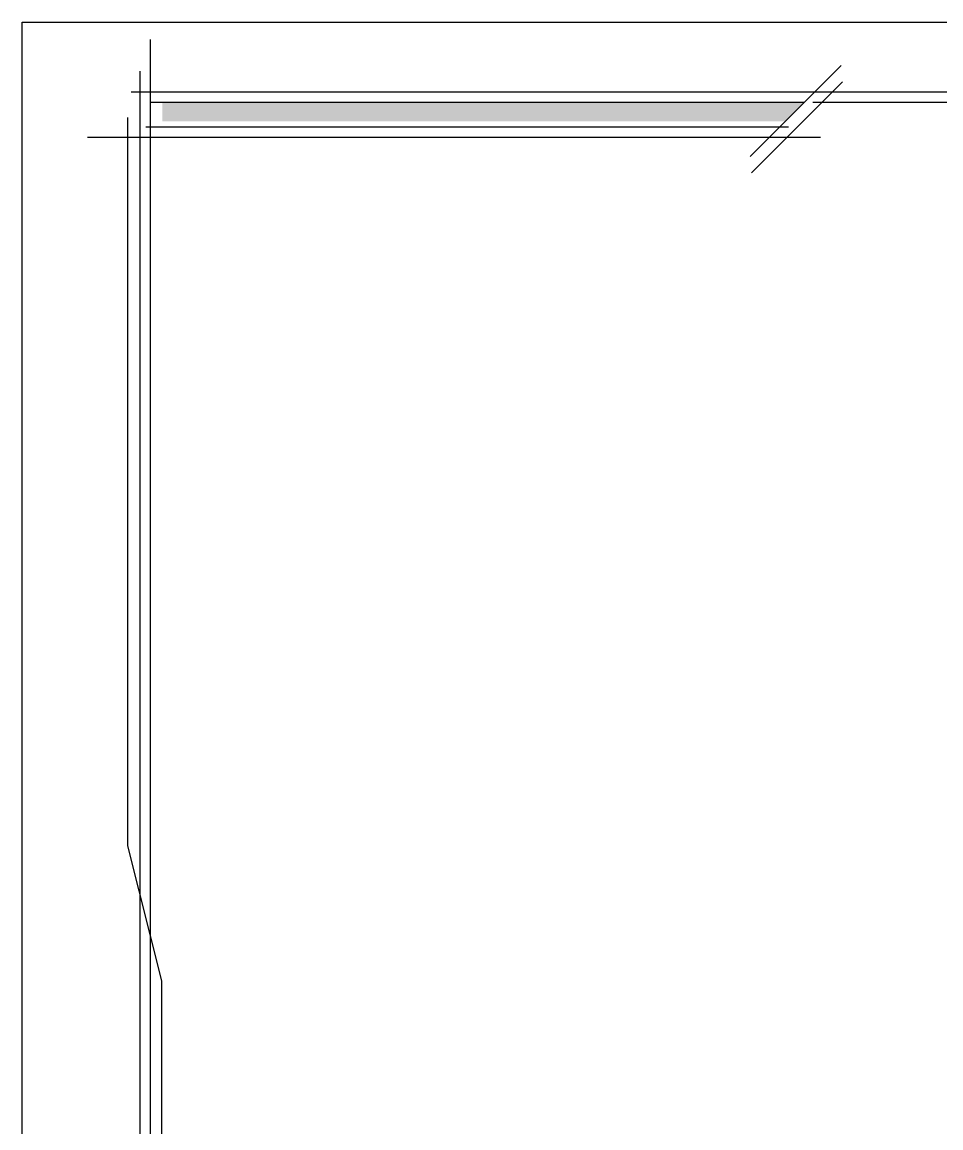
# Model space of a CAD drawing. Header units: millimetres. Extents: x 2453 to 3194, y 1473 to 1914.
# Drawn here: x 2600.7 to 2784, y 1693.1 to 1913.6 of the extents above; entities that cross this region are included whole.
import ezdxf

# ---------------------------------------------------------------- set-up
doc = ezdxf.new("R2010")
doc.units = ezdxf.units.MM
doc.layers.add('FORMATO', color=5, linetype='Continuous')

msp = doc.modelspace()

# ---------------------------------------------------------------- hatches: boundary and pattern name
at = {"layer": 'FORMATO'}
msp.add_hatch(color=5, dxfattribs=at).paths.add_polyline_path([(2628.677, 1897.549), (2628.677, 1893.84), (2752.912, 1893.84), (2756.621, 1897.549)])

# ---------------------------------------------------------------- linework, layer by layer
at = {"layer": 'Defpoints', "color": 251, "ltscale": 5}
msp.add_lwpolyline([(2600.67, 1913.611), (3194.182, 1913.611), (3194.182, 1494.412), (2600.67, 1494.412)], close=True, dxfattribs=at)
at = {"layer": 'FORMATO', "color": 5}
for p, q in [((2626.225, 1910.125), (2626.225, 1505.117)), ((2745.908, 1886.836), (2764.052, 1904.98)), ((2756.621, 1897.549), (2626.225, 1897.549)), ((2756.621, 1897.549), (2628.677, 1897.549)), ((3184.408, 1897.549), (2758.399, 1897.549)), ((2759.925, 1890.564), (2613.688, 1890.564))]:
    msp.add_line(p, q, dxfattribs=at)
at = {"layer": 'FORMATO', "color": 1}
for p, q in [((2624.129, 1903.837), (2624.129, 1504.351)), ((2746.205, 1883.576), (2764.349, 1901.719)), ((3184.506, 1899.645), (2622.432, 1899.645)), ((2753.549, 1892.69), (2625.362, 1892.69))]:
    msp.add_line(p, q, dxfattribs=at)
at = {"layer": 'FORMATO', "color": 5}
msp.add_lwpolyline([(2621.671, 1894.609), (2621.671, 1749.347), (2628.488, 1722.395), (2628.488, 1570.871)], dxfattribs=at)

doc.saveas('drawing.dxf')
